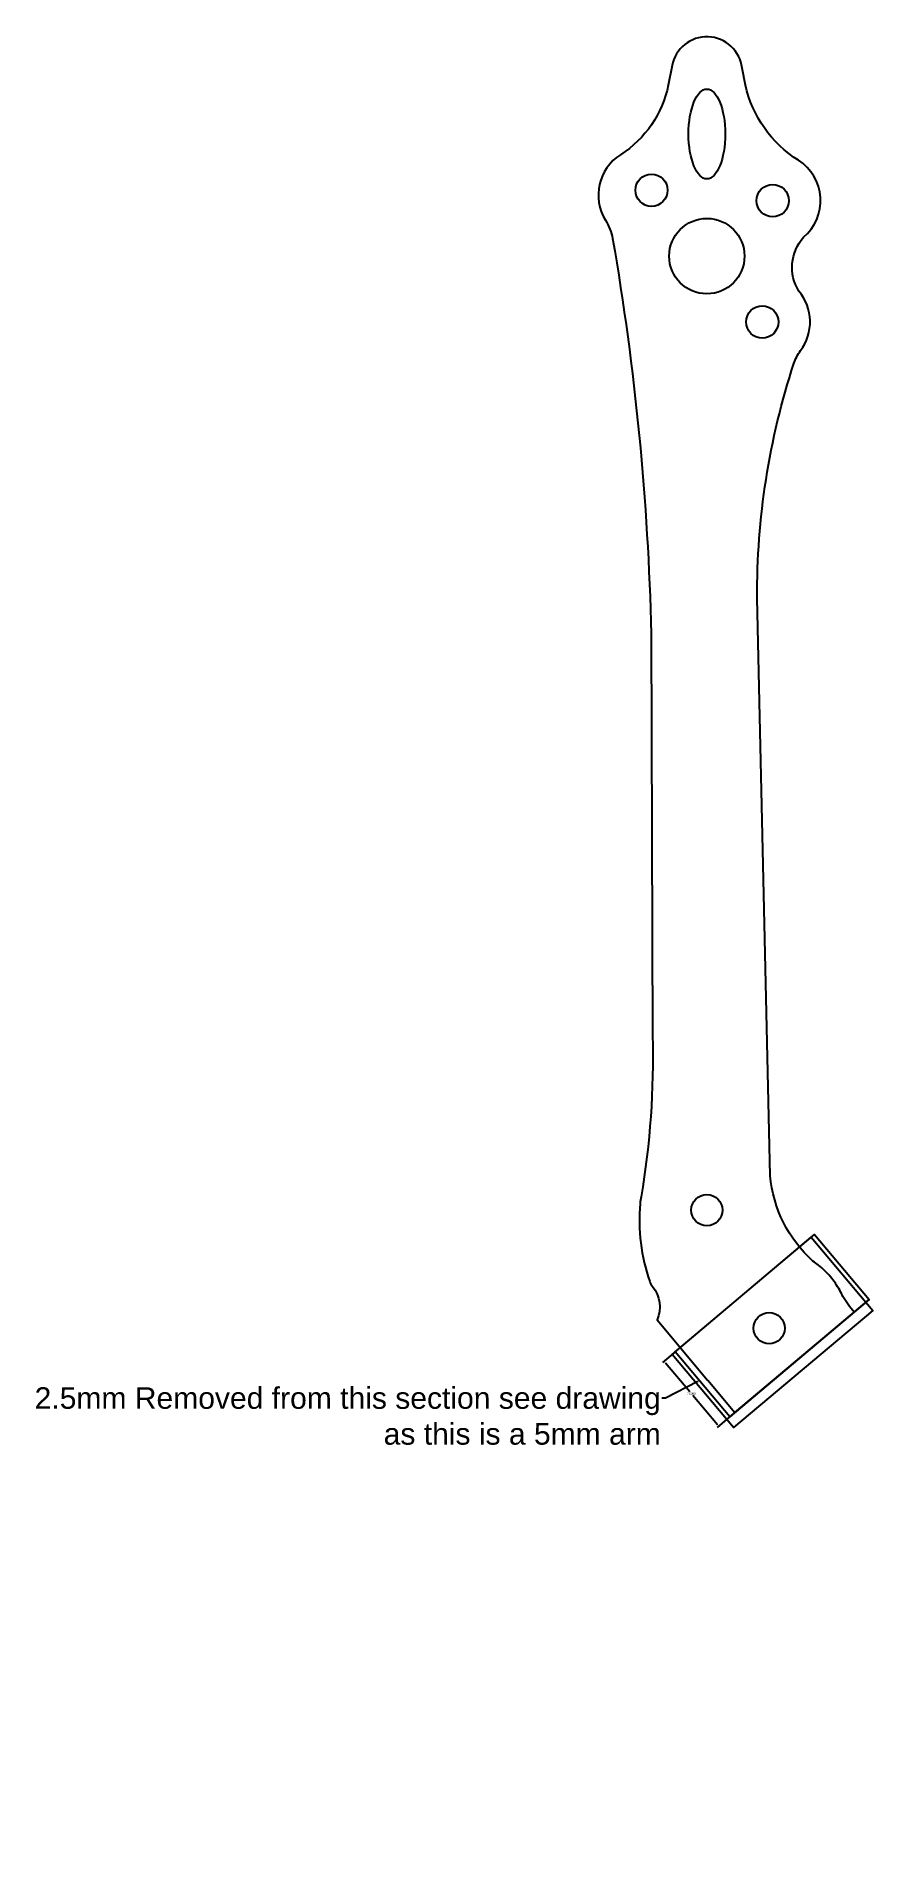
# Model space of a CAD drawing. Header units: inches. Extents: x -6 to 72, y -30 to 139.
import ezdxf
from ezdxf import colors
from ezdxf.entities.mleader import LeaderData, LeaderLine
from ezdxf.math import Vec2, Vec3

# ---------------------------------------------------------------- set-up
doc = ezdxf.new("R2010")
doc.units = ezdxf.units.IN
doc.header["$MEASUREMENT"] = 0
doc.layers.add('6 inch Arm v4 Thicker', color=92, linetype='Continuous')
doc.layers.add('Arm Cut Out', color=20, linetype='Continuous')
doc.styles.get("Standard").update_dxf_attribs({"font": 'arial.ttf'})
doc.dimstyles.get("Standard").update_dxf_attribs({"dimtxt": 0.18, "dimasz": 0.18, "dimexe": 0.18, "dimexo": 0.0625, "dimgap": 0.09, "dimtad": 0, "dimtih": 1, "dimtoh": 1, "dimdec": 4, "dimzin": 0, "dimdsep": 46, "dimtxsty": 'Standard', "dimcen": 0.09, "dimadec": 0, "dimazin": 0, "dimtfac": 1, "dimtdec": 4, "dimtofl": 0, "dimtmove": 0, "dimatfit": 3, "dimfxl": 1, "dimtolj": 1, "dimtzin": 0, "dimarcsym": 0})

# ---------------------------------------------------------------- blocks, each defined once
blk = doc.blocks.new('*D1')
at = {"layer": 'Arm Cut Out', "color": 0, "lineweight": -2, "transparency": 16777216}
for p, q in [((-262.14, -47.83), (-263.27, -48.78)), ((-263.01, -48.81), (-260.74, -51.5)), ((-258.17, -54.57), (-260.44, -51.87)), ((-257.06, -53.87), (-258.19, -54.82))]:
    blk.add_line(p, q, dxfattribs=at)
at = {"layer": 'Arm Cut Out', "color": 0, "transparency": 16777216}
for points in [[(-262.99, -48.79), (-263.04, -48.83), (-263.13, -48.67)], [(-258.14, -54.55), (-258.19, -54.59), (-258.05, -54.7)]]:
    blk.add_solid(points, dxfattribs=at)
at = {"layer": 'Defpoints', "color": 0, "transparency": 16777216}
for p in [(-262.09, -47.79), (-257.01, -53.83), (-258.05, -54.7)]:
    blk.add_point(p, dxfattribs=at)
at = {"layer": 'Arm Cut Out', "color": 0, "transparency": 16777216, "insert": (-260.59, -51.69), "char_height": 0.18, "attachment_point": 5}
blk.add_mtext('\\A1;7.8898', dxfattribs=at)
blk = doc.blocks.new('A$C614c5802')
at = {"layer": '6 inch Arm v4 Thicker'}
blk.add_lwpolyline([(-5.31001, -95.2915, 0.089538884), (-5.05177, -95.75772, -0.282165509), (-4.63153, -98.86572), (0.06964, -104.45236), (0.07552, -104.45935), (2.61256, -107.47426), (13.70078, -98.14352, -0.037289176), (12.63902, -96.69458, 0.022601736), (12.35565, -96.11275, 0.047021952), (11.48373, -94.85337, 0.047021952), (10.39186, -93.77908), (10.39186, -93.77908, 0.022601736), (9.86701, -93.40045, -0.190609865), (5.89207, -85.46808), (4.68452, -31.80189), (4.68452, -31.80189, -0.081541217), (8.09147, -9.97791, -0.074858634), (8.71258, -8.78634, 0.348669927), (8.55461, -3.25689, -0.330103941), (8.98532, 1.74721, 0.50611002), (8.5139, 8.90104, -0.200040052), (3.5884, 15.89622), (3.27383, 17.46243, 0.858838173), (-3.23768, 17.6991, -1), (-3.23771, 17.6991), (-3.5884, 15.89622, -0.20437151), (-8.02828, 9.42594, 0.410826189), (-9.42361, 3.32901, -0.087536187), (-8.76448, 1.6429, -0.036908445), (-5.18267, -35.10112), (-5.05294, -72.43292, -0.047770854), (-6.11277, -87.4277, 0.024797045), (-6.20437, -88.03893, 0.105253223)], format="xyb", close=True, dxfattribs=at)
for centre, radius in [((-5.15091, 6.12111), 1.5), ((6.12111, 5.15091), 1.5), ((0, 0), 3.5), ((5.15091, -6.12111), 1.5)]:
    blk.add_circle(centre, radius, dxfattribs=at)
at = {"layer": '6 inch Arm v4 Thicker', "linetype": 'ByBlock'}
for centre in [(0, -88.65623), (5.79074, -99.63736)]:
    blk.add_circle(centre, 1.45, dxfattribs=at)
at = {"layer": '6 inch Arm v4 Thicker'}
blk.add_ellipse((0, 11.34996), major_axis=(0, 4.17705), ratio=0.407872527, dxfattribs=at)
at = {"layer": 'Arm Cut Out'}
for p, q in [((-2.94156, -101.82313), (10.00324, -90.93008)), ((10.00324, -90.93008), (15.08321, -96.96688)), ((2.13841, -107.85993), (15.08321, -96.96688)), ((2.13841, -107.85993), (-2.94156, -101.82313))]:
    blk.add_line(p, q, dxfattribs=at)
for points in [[(9.70232, -91.1833), (15.42615, -97.98524), (2.48472, -108.87546), (-3.23911, -102.07352)], [(-2.94156, -101.82313), (10.00324, -90.93008), (15.08321, -96.96688), (2.13841, -107.85993)]]:
    blk.add_lwpolyline(points, close=True, dxfattribs=at)
dim = blk.add_aligned_dim(p1=(-2.94156, -101.82313), p2=(2.13841, -107.85993), distance=-1.36051, dimstyle='Standard', dxfattribs=at)
dim.commit()
dim.dimension.update_dxf_attribs({"geometry": '*D1', "text_midpoint": (-1.44256, -105.71752), "insert": (259.1477, -54.03103)})
ml = blk.add_multileader_mtext('Standard', dxfattribs=at)
ml.set_content('2.5mm Removed from this section see drawing\\Pas this is a 5mm arm', color=256)
ml.set_leader_properties()
ml.build(insert=Vec2(0, 0))
ml.multileader.update_dxf_attribs({"dogleg_length": 0.36, "arrow_head_size": 0.18})
ctx = ml.context
ctx.base_point, ctx.char_height, ctx.arrow_head_size, ctx.landing_gap_size, ctx.plane_origin = Vec3(-62.33593, -106.14027), 2, 0.18, 0.09, Vec3(-0.67582, -104.51563)
ctx.text_align_type = 2
notes = []
notes.append((ctx, [(0, (1, 1, 0), (-3.83277, -106.14027), (-1, 0), 0.36, [(0, [(-0.67582, -104.51563)], 0, [])])]))
ctx.mtext.insert, ctx.mtext.alignment, ctx.mtext.flow_direction = Vec3(-4.28277, -105.12322), 3, 5
for ctx, leaders in notes:
    for number, flags, end, landing, length, lines in leaders:
        leader = LeaderData()
        leader.index, (leader.has_last_leader_line, leader.has_dogleg_vector, leader.attachment_direction) = number, flags
        leader.last_leader_point, leader.dogleg_vector, leader.dogleg_length = Vec3(end), Vec3(landing), length
        for number, points, colour, breaks in lines:
            line = LeaderLine()
            line.index, line.vertices, line.color, line.breaks = number, Vec3.list(points), colors.encode_raw_color(colour), breaks
            leader.lines.append(line)
        ctx.leaders.append(leader)

msp = doc.modelspace()

# ---------------------------------------------------------------- block references
msp.add_blockref('A$C614c5802', (56.64, 118.25))

doc.saveas('drawing.dxf')
